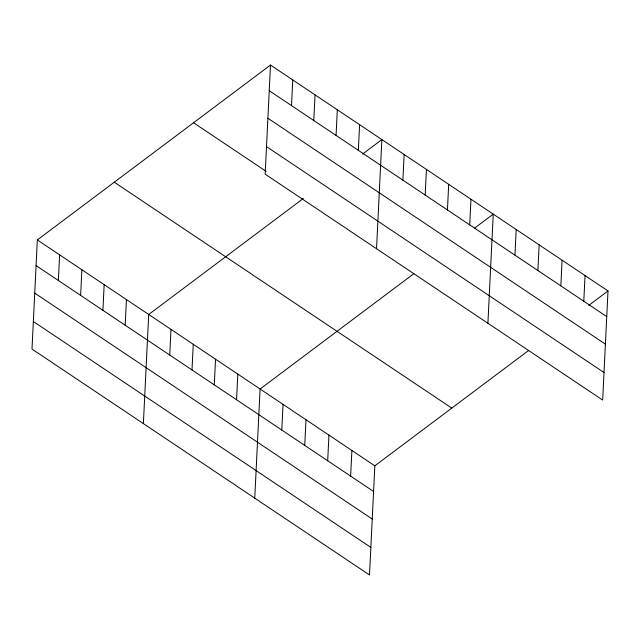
<?xml version="1.0" encoding="UTF-8"?>
<svg xmlns="http://www.w3.org/2000/svg" width="640" height="640" viewBox="0 0 640 640"><rect width="100%" height="100%" fill="white"/><g stroke="black" fill="none" stroke-linecap="round" stroke-linejoin="round"><path stroke-width="0.96" d="M270.496 65.04L265.16 174.176L602.664 400.072L608 290.944L270.496 65.04L37.336 239.928L32 349.056L369.504 574.96L374.84 465.824L528.68 350.44M58.36 280.488L59.616 254.84M80.632 295.4L81.888 269.744M102.912 310.304L104.16 284.656M125.184 325.216L126.44 299.568M143.376 423.608L148.712 314.472L303.344 198.488M169.736 355.032L170.992 329.384M192.008 369.944L193.264 344.288M214.288 384.856L215.536 359.2M236.56 399.76L237.816 374.112M254.752 498.152L260.088 389.016L413.928 273.632M291.52 105.608L292.768 79.952M281.784 430.032L283.04 404.384M313.792 120.512L315.048 94.864M304.736 445.392L305.992 419.744M336.064 135.424L337.32 109.768M327.688 460.752L328.944 435.104M358.344 150.336L359.6 124.68M350.64 476.112L351.888 450.464M376.536 248.72L381.872 139.592L362.64 154.016M402.896 180.152L404.144 154.496M425.168 195.064L426.424 169.408M447.44 209.968L448.696 184.32M469.72 224.88L470.976 199.224M487.912 323.264L493.248 214.136L474.784 227.984M514.944 255.152L516.2 229.496M537.896 270.512L539.152 244.856M560.848 285.872L562.096 260.216M583.792 301.232L585.048 275.584M588.768 305.368L608 290.944M269.24 90.696L606.744 316.592M267.896 118.248L605.4 344.144M266.504 146.624L604.008 372.528M193.552 122.752L266.152 171.352M114.28 182.216L451.784 408.112M37.336 239.928L374.84 465.824M36.08 265.576L373.584 491.48M34.736 293.128L372.24 519.024M33.344 321.512L370.848 547.408"/></g></svg>
